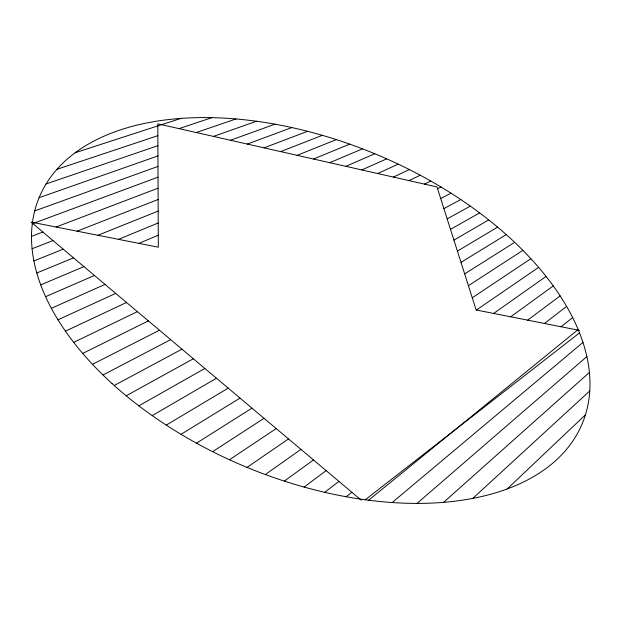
<?xml version="1.0" encoding="UTF-8"?>
<svg xmlns="http://www.w3.org/2000/svg" width="621" height="621" viewBox="0 0 621 621"><rect width="100%" height="100%" fill="white"/><g stroke="black" fill="none" stroke-linecap="round" stroke-linejoin="round"><path stroke-width="0.93" d="M507.21 488.929L585.448 414.805M472.798 498.384L589.771 390.943M443.635 502.319L589.422 372.437M417.04 503.39L586.876 356.57M392.177 502.521L582.987 342.419M368.641 500.208L578.174 329.51M346.2 496.738L351.851 492.267M561.058 326.755L572.671 317.564M365.272 499.765L579.533 332.856M324.729 492.306L338.934 481.391M544.415 323.471L566.624 306.394M304.127 487.058L326.141 470.617M527.633 320.157L560.142 295.875M284.333 481.104L313.481 459.951M510.703 316.811L553.28 285.908M265.314 474.522L300.937 449.387M493.633 313.434L546.1 276.423M247.034 467.388L288.517 438.923M476.416 310.034L538.624 267.356M229.475 459.75L276.221 428.568M472.27 297.785L530.885 258.678M212.63 451.669L264.041 418.306M468.42 285.691L522.905 250.341M196.484 443.177L251.979 408.144M464.663 273.892L514.693 242.314M181.037 434.312L240.024 398.084M460.999 262.365L506.255 234.575M166.273 425.121L228.194 388.117M457.421 251.117L497.6 227.1M152.215 415.612L216.465 378.236M453.92 240.117L488.727 219.873M138.848 405.831L204.852 368.455M450.504 229.374L479.637 212.879M126.179 395.787L193.348 358.767M447.159 218.879L470.33 206.11M114.225 385.501L181.953 349.165M443.899 208.609L460.798 199.543M102.985 375.006L170.659 339.656M440.7 198.573L451.032 193.178M92.475 364.31L159.465 330.232M437.58 188.753L441.019 186.999M82.694 353.434L148.38 320.894M424.5 184.103L430.749 181.006M73.682 342.381L137.396 311.641M409.006 180.602L420.207 175.2M65.43 331.172L126.513 302.474M393.396 177.078L409.379 169.572M57.978 319.815L115.731 293.391M377.661 173.523L398.216 164.115M51.357 308.311L105.042 284.387M361.81 169.937L386.712 158.836M45.581 296.675L94.446 275.46M345.835 166.327L374.828 153.744M40.714 284.899L83.944 266.619M138.925 243.378L158.254 235.196M329.735 162.686L362.509 148.83M36.786 272.992L73.542 257.855M118.502 239.341L158.208 222.986M313.512 159.023L349.701 144.119M33.876 260.944L63.226 249.168M97.885 235.266L158.161 211.086M297.156 155.328L336.341 139.609M32.075 248.742L53.01 240.56M77.074 231.159L158.114 199.488M280.676 151.602L322.338 135.324M31.485 236.36L42.872 232.029M56.061 227.007L158.068 188.186M264.065 147.845L307.558 131.295M32.276 223.77L158.021 177.164M247.321 144.064L291.854 127.553M34.683 210.915L157.982 166.405M230.445 140.253L274.971 124.177M39.076 197.703L157.936 155.91M213.43 136.403L256.535 121.25M46.07 183.956L157.897 145.671M196.283 132.529L235.933 118.953M56.93 169.316L157.858 135.665M178.995 128.625L211.885 117.656M75.133 152.743L180.905 118.409M579.54 330.403L476.152 309.988L436.998 186.929L157.812 123.835L158.308 247.205L31.05 222.07L361.212 500.153M111.982 383.475A294.144 169.339 22.6 0 0 579.991 428.63A294.144 169.339 22.6 0 0 240.242 119.348A294.144 169.339 22.6 0 0 111.982 383.475"/></g></svg>
